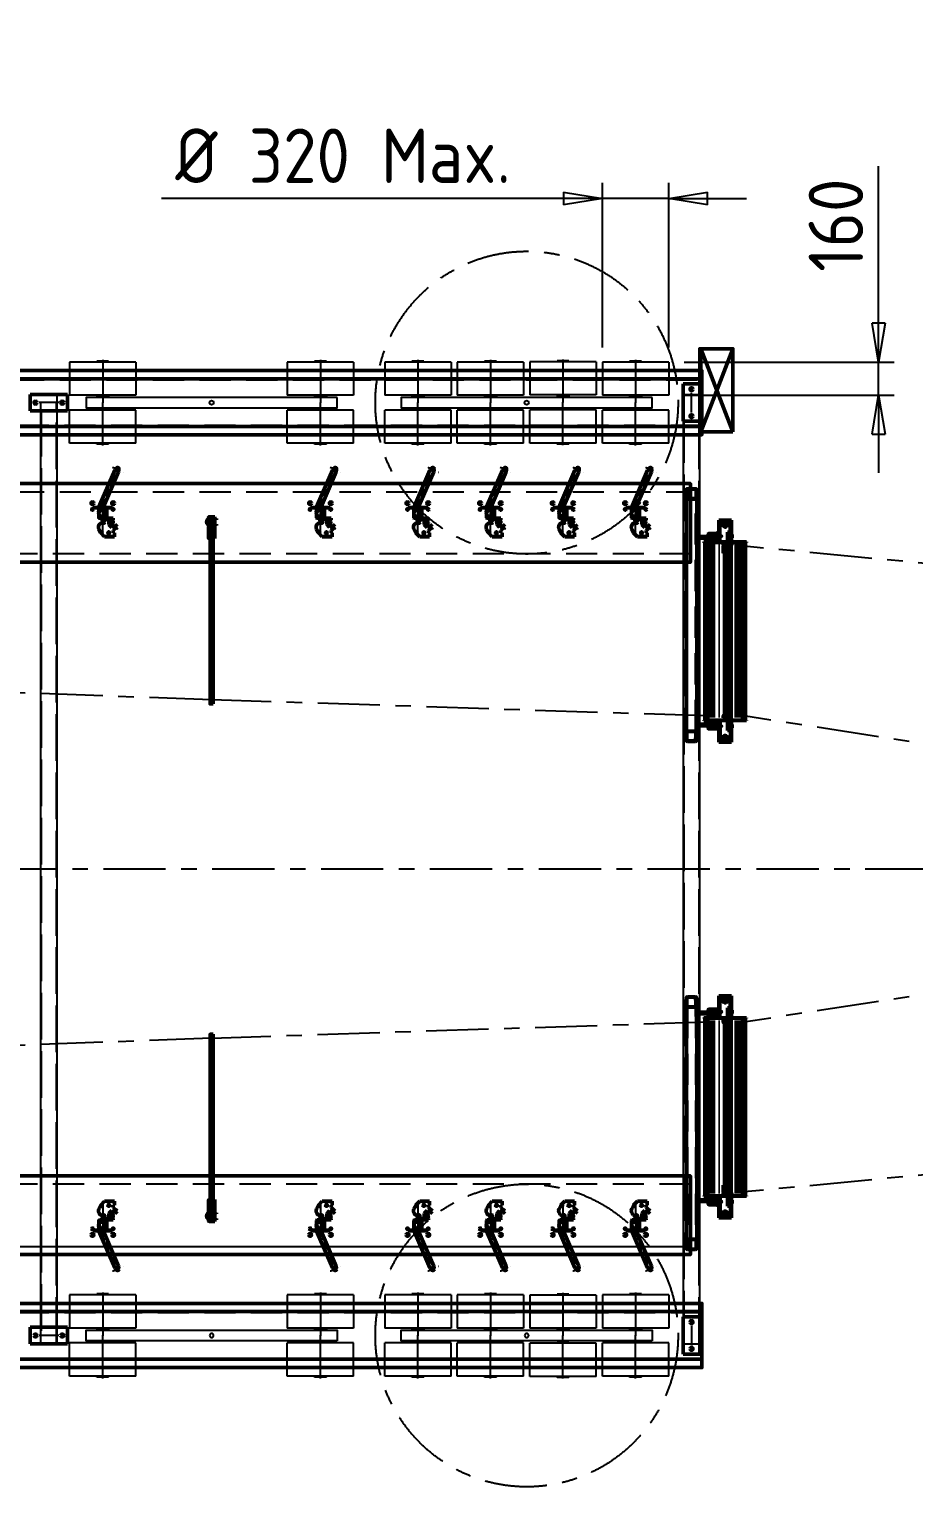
# Model space of a CAD drawing. Header units: millimetres. Extents: x 0 to 44550, y 0 to 22275.
# Drawn here: x 28988 to 33256, y 7452 to 14484 of the extents above; entities that cross this region are included whole.
import ezdxf

# ---------------------------------------------------------------- set-up
doc = ezdxf.new("R2010")
doc.units = ezdxf.units.MM
doc.header["$LTSCALE"] = 75
for name, pattern in [('ACISOWELD', [3, 2, -1]), ('AM_ISO02W050', [7.5, 6, -1.5]), ('AM_ISO02W050x2', [3.75, 3, -0.75]), ('AM_ISO08W050x2', [9, 6, -0.75, 1.5, -0.75]), ('BORDER', [1.75, 0.5, -0.25, 0.5, -0.25, 0, -0.25]), ('CENTER', [7, 4, -1, 1, -1]), ('DASHDOT', [1, 0.5, -0.25, 0, -0.25]), ('HIDDEN', [9.525, 6.35, -3.175])]:
    doc.linetypes.add(name, pattern=pattern)
for name, color, linetype, lineweight in [('AM_0', 7, 'Continuous', 50), ('AM_0N', 7, 'Continuous', 50), ('AM_3', 6, 'ACISOWELD', 25), ('AM_3N', 6, 'AM_ISO02W050', 25), ('AM_4', 3, 'Continuous', 25), ('AM_5', 3, 'Continuous', 25), ('AM_7', 4, 'CENTER', 25), ('AM_8', 1, 'Continuous', 25)]:
    doc.layers.add(name, color=color, linetype=linetype, lineweight=lineweight)
doc.styles.get("Standard").update_dxf_attribs({"font": 'ISOCP.SHX'})
doc.dimstyles.new('AM_ISO$0', dxfattribs={"dimtxt": 3.5, "dimasz": 2.5, "dimexe": 1, "dimexo": 1, "dimgap": 1, "dimtad": 1, "dimdsep": 46, "dimtxsty": 'Standard', "dimblk": 'CLOSED', "dimcen": 0, "dimclrd": 256, "dimclre": 256, "dimclrt": 2, "dimadec": 0, "dimazin": 2, "dimtp": 0.1, "dimtm": 0.1, "dimtfac": 0.71, "dimtmove": 0, "dimatfit": 3, "dimfxl": 0, "dimlwd": -1, "dimlwe": -1, "dimarcsym": 1})

# ---------------------------------------------------------------- blocks, each defined once
blk = doc.blocks.new('_Closed')
at = {"color": 0, "linetype": 'ByBlock', "lineweight": -2}
for p, q in [((-1, 0.167), (0, 0)), ((-1, 0.167), (-1, -0.167)), ((0, 0), (-1, -0.167)), ((0, 0), (-1, 0))]:
    blk.add_line(p, q, dxfattribs=at)
blk = doc.blocks.new('*D22')
at = {"layer": 'AM_5', "transparency": 16777216}
for p, q in [((33085.8, 13065.7), (33085.8, 13823.4)), ((32148.2, 12878.2), (33160.8, 12878.2)), ((33085.8, 12718.2), (33085.8, 12878.2)), ((32138.2, 12718.2), (33160.8, 12718.2)), ((33085.8, 12530.7), (33085.8, 12343.2))]:
    blk.add_line(p, q, dxfattribs=at)
at = {"layer": 'Defpoints', "color": 0, "transparency": 16777216}
for p in [(32073.2, 12878.2), (33085.8, 12878.2), (32063.2, 12718.2)]:
    blk.add_point(p, dxfattribs=at)
at = {"layer": 'AM_5', "transparency": 16777216, "xscale": 187.5, "yscale": 187.5, "zscale": 187.5}
for p, rotation in [((33085.8, 12878.2), 270), ((33085.8, 12718.2), 90)]:
    blk.add_blockref('_Closed', p, dxfattribs=dict(at, rotation=rotation))
at = {"layer": 'AM_5', "color": 2, "transparency": 16777216, "insert": (32879.5, 13538.3), "char_height": 262.5, "attachment_point": 5, "rotation": 90}
blk.add_mtext('160 ', dxfattribs=at)
blk = doc.blocks.new('ROCCA 300 160')
at = {"layer": 'AM_4', "color": 3, "linetype": 'Continuous'}
for p, q in [((-165, -160), (-165, 160)), ((-165, 160), (-5, 160)), ((-5, -160), (-5, 160)), ((-170, -28.5), (-170, 28.5)), ((-170, 28.5), (-165, 28.5)), ((-5, 28.5), (0, 28.5)), ((0, -28.5), (0, 28.5)), ((-170, -28.5), (-165, -28.5)), ((-5, -28.5), (0, -28.5)), ((-165, -160), (-5, -160))]:
    blk.add_line(p, q, dxfattribs=at)
at = {"layer": 'AM_7', "linetype": 'AM_ISO08W050x2'}
blk.add_line((-176, 0), (32.1, 0), dxfattribs=at)
blk = doc.blocks.new('quadro pianta  4x350 X')
at = {"layer": 'AM_8', "color": 3, "linetype": 'Continuous'}
blk.add_lwpolyline([(-955, -25), (255, -25), (255, 25), (-955, 25)], close=True, dxfattribs=at)
blk.add_circle((-350, 0), 10, dxfattribs=at)
at = {"layer": 'AM_0', "rotation": 270}
for p in [(-875, 30.9), (-525, 29.7), (-175, 30.9), (175, 30.9)]:
    blk.add_blockref('ROCCA 300 160', p, dxfattribs=at)
at = {"layer": 'AM_0', "xscale": -1, "rotation": 270}
for p in [(-875, -30.9), (-175, -30.9), (175, -30.9), (-525, -32.1)]:
    blk.add_blockref('ROCCA 300 160', p, dxfattribs=at)
blk = doc.blocks.new('FGx')
at = {"layer": 'AM_0', "color": 3}
for p, q in [((-13.2, 6.9), (5.6, 13.8)), ((-13.2, 6.9), (58.3, -189.3)), ((5.6, 13.8), (77.1, -182.4)), ((64.9, -198.8), (58.3, -189.3)), ((78.1, -194), (77.1, -182.4))]:
    blk.add_line(p, q, dxfattribs=at)
for centre, radius in [((-0.4, 0.9), 4), ((9.9, -27.3), 3.5)]:
    blk.add_circle(centre, radius, dxfattribs=at)
at = {"layer": 'AM_0', "color": 2}
blk.add_circle((71.5, -196.4), 7, dxfattribs=at)
at = {"layer": 'AM_7', "linetype": 'DASHDOT'}
for p, q in [((-2.6, 7.2), (71.5, -196.4)), ((0.5, -30.7), (19.3, -23.8))]:
    blk.add_line(p, q, dxfattribs=at)
blk.add_arc((14.7, -40.5), 165.9, 281.322, 301.923, dxfattribs=at)
blk = doc.blocks.new('A$C1D393CB0')
at = {"layer": 'AM_0', "color": 3}
blk.add_circle((0.1, 15), 10.5, dxfattribs=at)
at = {"layer": 'AM_0', "color": 3, "linetype": 'Continuous'}
for centre, radius in [((-9.4, -75.5), 6.5), ((-9.4, -45.5), 4), ((28.7, -48), 4), ((40.6, -75.5), 6.5), ((52.5, -48), 4), ((90.6, -75.5), 6.5), ((90.6, -45.5), 4)]:
    blk.add_circle(centre, radius, dxfattribs=at)
at = {"layer": 'AM_7'}
for p, q in [((-13, 15), (13.3, 15)), ((0.1, 1.9), (0.1, 28.1))]:
    blk.add_line(p, q, dxfattribs=at)
at = {"xscale": -0.9999999999999993, "rotation": 356.6022666925155}
blk.add_blockref('FGx', (52.1, -48.9), dxfattribs=at)
blk = doc.blocks.new('tenditore')
at = {"layer": 'AM_0', "color": 1}
for p, q in [((-15.4, 72.5), (31.6, 72.5)), ((-15.4, 72.5), (-15.4, 52.5)), ((-11.9, 72.5), (-11.9, 62.5)), ((50.34, 53.13), (31.6, 72.5)), ((-10.4, 41.5), (-28.4, 23.5)), ((-17.79, 12.9), (-28.4, 23.5)), ((-3.65, 27.04), (-17.79, 12.9)), ((-15.4, 62.5), (-11.9, 62.5)), ((-15.4, 52.5), (-10.4, 52.5)), ((-10.4, 52.5), (-10.4, 41.5)), ((10.5, 12.9), (-3.65, 27.04)), ((9.1, 53.95), (11.6, 55.39)), ((9.1, 51.06), (9.1, 53.95)), ((11.6, 49.62), (9.1, 51.06)), ((10.5, 12.9), (10.5, -10.5)), ((11.6, 55.39), (14.1, 53.95)), ((14.1, 51.06), (11.6, 49.62)), ((14.1, 53.95), (14.1, 51.06)), ((52.01, 7.07), (36.92, -3.5)), ((59.29, 35.44), (51.14, 51.99)), ((-10.4, -10.5), (10.5, -10.5)), ((-10.4, -10.5), (-10.4, -17.5)), ((-10.4, -17.5), (56.6, -17.5)), ((-6.9, -67.5), (88.1, -67.5)), ((-6.9, -67.5), (-6.9, -70.5)), ((21.6, -20.5), (21.6, -64.5)), ((27.5, -3.5), (27.5, -14)), ((27.5, -3.5), (36.92, -3.5)), ((27.5, -14), (51.6, -14)), ((51.6, -14), (51.6, -17.5)), ((59.6, -20.5), (59.6, -64.5)), ((88.1, -67.5), (88.1, -70.5)), ((-6.9, -70.5), (88.1, -70.5))]:
    blk.add_line(p, q, dxfattribs=at)
for centre, radius in [((11.6, 52.5), 5), ((34.6, 2.5), 4.5), ((47.1, 50), 4.5), ((45.6, -43.5), 15)]:
    blk.add_circle(centre, radius, dxfattribs=at)
for centre, radius, start, end in [((39.1, 25.5), 22.5, 305, 26.2157), ((24.6, -20.5), 3, 90, 180), ((24.6, -64.5), 3, 180, 270), ((56.6, -20.5), 3, 0.000016, 90), ((56.6, -64.5), 3, 270, 0.000016)]:
    blk.add_arc(centre, radius, start, end, dxfattribs=at)
at = {"layer": 'AM_7', "color": 1}
for p, q in [((-6.82, 9), (-32.85, 35.03)), ((-21.61, 67.5), (40.6, 67.5)), ((40.6, 67.5), (40.6, -80.01))]:
    blk.add_line(p, q, dxfattribs=at)
blk = doc.blocks.new('PIANT 80X80')
at = {"layer": 'AM_0', "color": 3}
for p, q in [((40, 90), (-40, 90)), ((-40, 90), (-40, -90)), ((40, -90), (40, 90)), ((-40, -90), (40, -90))]:
    blk.add_line(p, q, dxfattribs=at)
for centre in [(0, 65), (0, -65)]:
    blk.add_circle(centre, 7, dxfattribs=at)
at = {"layer": 'AM_7'}
blk.add_line((0, 47.5), (0, -47.5), dxfattribs=at)
blk = doc.blocks.new('quadro pianta  4x350 xxX')
at = {"layer": 'AM_8', "color": 3, "linetype": 'Continuous'}
blk.add_lwpolyline([(-605, -25), (605, -25), (605, 25), (-605, 25)], close=True, dxfattribs=at)
blk.add_circle((0, 0), 10, dxfattribs=at)
at = {"layer": 'AM_0', "rotation": 270}
for p in [(-525, 30.9), (525, 30.9)]:
    blk.add_blockref('ROCCA 300 160', p, dxfattribs=at)
at = {"layer": 'AM_0', "xscale": -1, "rotation": 270}
for p in [(-525, -30.9), (525, -30.9)]:
    blk.add_blockref('ROCCA 300 160', p, dxfattribs=at)
blk = doc.blocks.new('A$C574D6C57')
at = {"layer": 'AM_0'}
for p, q in [((0, 200), (-155, -200)), ((-155, 200), (0, -200))]:
    blk.add_line(p, q, dxfattribs=at)
blk.add_lwpolyline([(-155, -200), (0, -200), (0, 200), (-155, 200)], close=True, dxfattribs=at)
blk = doc.blocks.new('A$C08D3684C')
at = {"layer": 'AM_0', "color": 3}
for p, q in [((-100.4, -2), (-100.4, 0)), ((-100.4, 0), (105.6, 0)), ((105.6, 0), (105.6, -2)), ((-100.4, -2), (105.6, -2)), ((-28.4, -2), (-28.4, -107)), ((33.6, -107), (33.6, -2)), ((-28.4, -107), (33.6, -107))]:
    blk.add_line(p, q, dxfattribs=at)
for centre, radius in [((22.1, -29.7), 1.75), ((2.6, -87), 12)]:
    blk.add_circle(centre, radius, dxfattribs=at)
at = {"layer": 'AM_3'}
for p, q in [((-28.4, -7.5), (-18.4, -7.5)), ((-26.4, -7.5), (-26.4, -107)), ((-18.4, -7.5), (-18.4, -107)), ((23.6, -7.5), (33.6, -7.5)), ((23.6, -7.5), (23.6, -107)), ((31.6, -7.5), (31.6, -107))]:
    blk.add_line(p, q, dxfattribs=at)
at = {"layer": 'AM_7', "linetype": 'AM_ISO08W050x2'}
for p, q in [((-88.4, 5), (-88.4, -7)), ((2.6, 5), (2.6, -7)), ((93.6, 5), (93.6, -7)), ((2.6, -108), (2.6, -66)), ((13.8, -29.7), (30.4, -29.7)), ((22.1, -21.4), (22.1, -38)), ((-18.4, -87), (23.6, -87))]:
    blk.add_line(p, q, dxfattribs=at)
blk = doc.blocks.new('A$C2D070584')
at = {"layer": 'AM_0', "color": 241}
for points in [[(-47, -7.5), (-3, -7.5, 0.414214), (0, -4.5), (0, 4.5, 0.414214), (-3, 7.5), (-47, 7.5, 0.414214), (-50, 4.5), (-50, -4.5, 0.414214)], [(-47, -6), (-3, -6, 0.414214), (-1.5, -4.5), (-1.5, 4.5, 0.414214), (-3, 6), (-47, 6, 0.414214), (-48.5, 4.5), (-48.5, -4.5, 0.414214)]]:
    blk.add_lwpolyline(points, format="xyb", close=True, dxfattribs=at)
blk = doc.blocks.new('cer1')
at = {"layer": 'AM_0', "color": 1}
for p, q in [((1, 0), (-1, 0)), ((0, 1), (0, -1))]:
    blk.add_line(p, q, dxfattribs=at)
blk.add_lwpolyline([(-6, -6.5), (6, -6.5), (6, 6.5), (-6, 6.5)], close=True, dxfattribs=at)
blk = doc.blocks.new('78534')
at = {"layer": 'AM_0', "color": 3}
for p, q in [((-23, 80), (-23, -25)), ((-23, 80), (4, 80)), ((-20.5, 80), (-20.5, -25)), ((7, 77), (7, 21.85)), ((-31.5, 17), (-31.5, 11)), ((-0.5, 17), (-31.5, 17)), ((-11.5, 16.5), (-31.5, 16.5)), ((-11.5, 11.5), (-31.5, 11.5)), ((-0.5, 11), (-31.5, 11)), ((7, 21.85), (-14.85, 0)), ((6.99, -21.84), (-14.85, 0)), ((-11.5, 17), (-11.5, 11)), ((-31.5, -11), (-0.5, -11)), ((-31.5, -11), (-31.5, -17)), ((-31.5, -11.5), (-11.5, -11.5)), ((-31.5, -16.5), (-11.5, -16.5)), ((-31.5, -17), (-0.5, -17)), ((-23, -25), (4, -25)), ((-11.5, -11), (-11.5, -17))]:
    blk.add_line(p, q, dxfattribs=at)
blk.add_circle((0, 0), 10.5, dxfattribs=at)
for centre, radius, start, end in [((4, 77), 3, 0.000021, 90), ((-0.5, 0), 17, 270, 90), ((-0.5, 0), 11, 270, 90), ((4, -22), 3, 270, 2.95687)]:
    blk.add_arc(centre, radius, start, end, dxfattribs=at)
at = {"layer": 'AM_7'}
for p, q in [((-8, 75.79), (-8, 63.72)), ((-0.5, 14), (-33.85, 14)), ((-13.44, 70), (-3.16, 70)), ((-13.44, 30), (-2.52, 30)), ((-13.13, 0), (13.12, 0)), ((-8, 37.5), (-8, 23.82)), ((0, -13.12), (0, 13.13)), ((-34.03, -14), (-0.5, -14))]:
    blk.add_line(p, q, dxfattribs=at)
blk.add_arc((-0.5, 0), 14, 270, 90, dxfattribs=at)
blk = doc.blocks.new('*D60')
at = {"layer": 'AM_5', "transparency": 16777216}
for p, q in [((31753.2, 12948.2), (31753.2, 13742.2)), ((32073.2, 12948.2), (32073.2, 13742.2)), ((31565.7, 13667.2), (29626.9, 13667.2)), ((32073.2, 13667.2), (31753.2, 13667.2)), ((32260.7, 13667.2), (32448.2, 13667.2))]:
    blk.add_line(p, q, dxfattribs=at)
at = {"layer": 'Defpoints', "color": 0, "transparency": 16777216}
for p in [(32073.2, 13667.2), (31753.2, 12873.2), (32073.2, 12873.2)]:
    blk.add_point(p, dxfattribs=at)
at = {"layer": 'AM_5', "transparency": 16777216, "xscale": 187.5, "yscale": 187.5, "zscale": 187.5}
blk.add_blockref('_Closed', (31753.2, 13667.2), dxfattribs=at)
at = {"layer": 'AM_5', "transparency": 16777216, "xscale": 187.5, "yscale": 187.5, "zscale": 187.5, "rotation": 180}
blk.add_blockref('_Closed', (32073.2, 13667.2), dxfattribs=at)
at = {"layer": 'AM_5', "color": 2, "transparency": 16777216, "insert": (30502.5, 13873.5), "char_height": 262.5, "attachment_point": 5}
blk.add_mtext('%%c 320 Max.', dxfattribs=at)

msp = doc.modelspace()

# ---------------------------------------------------------------- linework, layer by layer
at = {"layer": 'AM_0', "color": 191}
for p, q in [((32158.155, 12222.335), (32158.155, 12262.335)), ((32160.155, 12222.335), (32160.155, 12262.335)), ((32163.155, 12267.335), (32203.155, 12267.335)), ((32163.155, 12265.335), (32203.155, 12265.335)), ((32206.155, 12262.335), (32206.155, 12222.335)), ((32208.155, 12262.335), (32208.155, 12222.335)), ((32203.155, 12219.335), (32163.155, 12219.335)), ((32203.155, 12217.335), (32163.155, 12217.335)), ((32206.155, 11141.335), (32206.155, 11101.335)), ((32208.155, 11141.335), (32208.155, 11101.335)), ((32158.155, 11053.335), (32158.155, 11093.335)), ((32160.155, 11053.335), (32160.155, 11093.335)), ((32163.155, 11098.335), (32203.155, 11098.335)), ((32163.155, 11096.335), (32203.155, 11096.335)), ((32203.155, 11050.335), (32163.155, 11050.335)), ((32203.155, 11048.335), (32163.155, 11048.335)), ((32206.155, 11093.335), (32206.155, 11053.335)), ((32208.155, 11093.335), (32208.155, 11053.335)), ((32158.155, 9811.335), (32158.155, 9771.335)), ((32160.155, 9811.335), (32160.155, 9771.335)), ((32203.155, 9816.335), (32163.155, 9816.335)), ((32203.155, 9814.335), (32163.155, 9814.335)), ((32206.155, 9771.335), (32206.155, 9811.335)), ((32208.155, 9771.335), (32208.155, 9811.335)), ((32163.155, 9768.335), (32203.155, 9768.335)), ((32163.155, 9766.335), (32203.155, 9766.335)), ((32206.155, 9723.335), (32206.155, 9763.335)), ((32208.155, 9723.335), (32208.155, 9763.335)), ((32158.155, 8642.335), (32158.155, 8602.335)), ((32158.155, 8642.335), (32158.155, 8602.335)), ((32160.155, 8642.335), (32160.155, 8602.335)), ((32160.155, 8642.335), (32160.155, 8602.335)), ((32203.155, 8647.335), (32163.155, 8647.335)), ((32203.155, 8647.335), (32163.155, 8647.335)), ((32203.155, 8645.335), (32163.155, 8645.335)), ((32203.155, 8645.335), (32163.155, 8645.335)), ((32163.155, 8599.335), (32203.155, 8599.335)), ((32163.155, 8599.335), (32203.155, 8599.335)), ((32163.155, 8597.335), (32203.155, 8597.335)), ((32163.155, 8597.335), (32203.155, 8597.335)), ((32206.155, 8602.335), (32206.155, 8642.335)), ((32206.155, 8602.335), (32206.155, 8642.335)), ((32208.155, 8602.335), (32208.155, 8642.335)), ((32208.155, 8602.335), (32208.155, 8642.335))]:
    msp.add_line(p, q, dxfattribs=at)
at = {"layer": 'AM_0', "color": 1, "linetype": 'DASHDOT'}
for p, q in [((32324.065, 12043.865), (32251.325, 12043.865)), ((32387.025, 12038.355), (32362.105, 12038.355)), ((32324.065, 12020.865), (32251.325, 12020.865)), ((32387.035, 11121.165), (32362.105, 11121.165)), ((32387.035, 9743.505), (32362.105, 9743.505)), ((32324.065, 8843.805), (32251.325, 8843.805)), ((32324.065, 8820.805), (32251.325, 8820.805)), ((32387.025, 8826.315), (32362.105, 8826.315))]:
    msp.add_line(p, q, dxfattribs=at)
at = {"layer": 'AM_0', "color": 1, "linetype": 'Continuous'}
for p, q in [((32304.065, 12051.585), (32304.065, 12054.085)), ((32311.565, 12054.085), (32304.065, 12054.085)), ((32311.565, 12051.585), (32304.065, 12051.585)), ((32316.565, 12015.585), (32316.565, 12049.085)), ((32304.065, 12013.085), (32311.575, 12013.085)), ((32304.065, 12010.585), (32304.065, 12013.085)), ((32304.065, 12010.585), (32311.565, 12010.585)), ((32336.065, 12009.095), (32357.065, 12009.105)), ((32336.065, 12009.095), (32336.065, 12007.095)), ((32336.065, 12007.095), (32357.065, 12007.105)), ((32336.065, 12003.595), (32357.065, 12003.605)), ((32336.065, 12003.595), (32336.075, 11996.095)), ((32336.075, 11996.095), (32357.075, 11996.105)), ((32336.075, 11996.095), (32336.075, 11994.095)), ((32336.075, 11994.095), (32357.075, 11994.105)), ((32336.075, 11990.595), (32337.605, 11990.595)), ((32336.075, 11990.595), (32336.075, 11956.715)), ((32336.075, 11956.715), (32357.075, 11956.715)), ((32339.445, 11992.345), (32339.445, 11987.345)), ((32339.565, 12009.595), (32357.065, 12009.605)), ((32339.565, 12009.595), (32339.565, 12009.095)), ((32340.445, 11993.345), (32346.075, 11993.345)), ((32341.445, 11992.345), (32341.445, 11987.345)), ((32341.445, 11991.345), (32346.075, 11991.345)), ((32341.445, 11990.595), (32357.075, 11990.605)), ((32346.065, 12007.095), (32346.065, 12003.595)), ((32346.075, 11994.095), (32346.075, 11990.595)), ((32352.065, 12007.095), (32352.065, 12003.595)), ((32352.075, 11994.095), (32352.075, 11990.595)), ((32357.065, 12008.355), (32357.145, 11151.165)), ((32374.065, 12008.355), (32374.145, 11151.165)), ((32336.145, 11171.365), (32336.145, 11163.865)), ((32336.145, 11163.865), (32336.145, 11161.865)), ((32336.145, 11163.865), (32357.145, 11163.865)), ((32336.145, 11163.865), (32357.145, 11163.865)), ((32336.145, 11163.865), (32336.145, 11161.865)), ((32336.145, 11161.865), (32357.145, 11161.865)), ((32336.145, 11158.365), (32357.145, 11158.365)), ((32336.145, 11158.365), (32336.145, 11150.865)), ((32336.145, 11150.865), (32357.145, 11150.865)), ((32337.135, 11172.465), (32339.635, 11167.665)), ((32338.895, 11173.365), (32339.515, 11172.165)), ((32339.515, 11173.165), (32339.515, 11168.165)), ((32339.645, 11164.365), (32339.645, 11163.865)), ((32339.645, 11164.365), (32357.145, 11164.365)), ((32340.515, 11174.165), (32346.145, 11174.165)), ((32341.515, 11173.165), (32341.515, 11168.165)), ((32341.515, 11172.165), (32346.145, 11172.165)), ((32346.145, 11161.865), (32346.145, 11158.365)), ((32352.145, 11161.865), (32352.145, 11158.365)), ((32336.145, 9706.305), (32336.145, 9713.805)), ((32336.145, 9713.805), (32357.145, 9713.805)), ((32336.145, 9706.305), (32357.145, 9706.305)), ((32346.145, 9702.805), (32346.145, 9706.305)), ((32352.145, 9702.805), (32352.145, 9706.305)), ((32357.065, 8856.315), (32357.145, 9713.505)), ((32374.065, 8856.315), (32374.145, 9713.505)), ((32336.145, 9700.805), (32336.145, 9702.805)), ((32336.145, 9702.805), (32357.145, 9702.805)), ((32336.145, 9700.805), (32336.145, 9702.805)), ((32336.145, 9700.805), (32357.145, 9700.805)), ((32336.145, 9693.305), (32336.145, 9700.805)), ((32336.145, 9700.805), (32357.145, 9700.805)), ((32337.135, 9692.205), (32339.635, 9697.005)), ((32338.895, 9691.305), (32339.515, 9692.505)), ((32339.515, 9691.505), (32339.515, 9696.505)), ((32339.645, 9700.305), (32339.645, 9700.805)), ((32339.645, 9700.305), (32357.145, 9700.305)), ((32340.515, 9690.505), (32346.145, 9690.505)), ((32341.515, 9691.505), (32341.515, 9696.505)), ((32341.515, 9692.505), (32346.145, 9692.505)), ((32336.065, 8861.075), (32336.075, 8868.575)), ((32336.065, 8861.075), (32357.065, 8861.065)), ((32336.075, 8874.075), (32336.075, 8907.955)), ((32336.075, 8907.955), (32357.075, 8907.955)), ((32336.075, 8874.075), (32337.605, 8874.075)), ((32336.075, 8870.575), (32357.075, 8870.565)), ((32336.075, 8868.575), (32336.075, 8870.575)), ((32336.075, 8868.575), (32357.075, 8868.565)), ((32339.445, 8872.325), (32339.445, 8877.325)), ((32340.445, 8871.325), (32346.075, 8871.325)), ((32341.445, 8872.325), (32341.445, 8877.325)), ((32341.445, 8874.075), (32357.075, 8874.065)), ((32341.445, 8873.325), (32346.075, 8873.325)), ((32346.065, 8857.575), (32346.065, 8861.075)), ((32346.075, 8870.575), (32346.075, 8874.075)), ((32352.065, 8857.575), (32352.065, 8861.075)), ((32352.075, 8870.575), (32352.075, 8874.075)), ((32304.065, 8854.085), (32311.565, 8854.085)), ((32304.065, 8854.085), (32304.065, 8851.585)), ((32304.065, 8851.585), (32311.575, 8851.585)), ((32311.565, 8813.085), (32304.065, 8813.085)), ((32304.065, 8813.085), (32304.065, 8810.585)), ((32311.565, 8810.585), (32304.065, 8810.585)), ((32316.565, 8849.085), (32316.565, 8815.585)), ((32336.065, 8857.575), (32357.065, 8857.565)), ((32336.065, 8855.575), (32336.065, 8857.575)), ((32336.065, 8855.575), (32357.065, 8855.565)), ((32339.565, 8855.075), (32339.565, 8855.575)), ((32339.565, 8855.075), (32357.065, 8855.065))]:
    msp.add_line(p, q, dxfattribs=at)
at = {"layer": 'AM_0', "color": 1, "linetype": 'HIDDEN'}
for p, q in [((32316.075, 12048.885), (32314.075, 12048.885)), ((32316.075, 12038.885), (32314.075, 12038.885)), ((32316.075, 12025.865), (32314.075, 12025.865)), ((32357.065, 12008.355), (32357.065, 12058.355)), ((32374.065, 12058.355), (32357.065, 12058.355)), ((32372.085, 11910.345), (32372.065, 12058.355)), ((32316.075, 12015.865), (32314.075, 12015.865)), ((32357.075, 11151.165), (32357.065, 11101.165)), ((32372.085, 11144.765), (32372.065, 11101.165)), ((32374.065, 11101.165), (32357.065, 11101.165)), ((32374.065, 9763.505), (32357.065, 9763.505)), ((32357.075, 9713.505), (32357.065, 9763.505)), ((32372.085, 9719.905), (32372.065, 9763.505)), ((32372.085, 8954.325), (32372.065, 8806.315)), ((32316.075, 8848.805), (32314.075, 8848.805)), ((32316.075, 8838.805), (32314.075, 8838.805)), ((32316.075, 8825.785), (32314.075, 8825.785)), ((32316.075, 8815.785), (32314.075, 8815.785)), ((32357.065, 8856.315), (32357.065, 8806.315)), ((32374.065, 8806.315), (32357.065, 8806.315))]:
    msp.add_line(p, q, dxfattribs=at)
at = {"layer": 'AM_0', "color": 1, "linetype": 'BORDER'}
for p, q in [((32428.735, 11989.865), (32254.235, 11989.865)), ((32428.735, 11976.865), (32254.235, 11976.865)), ((32428.735, 11963.865), (32254.235, 11963.865)), ((32428.735, 11911.865), (32254.228, 11911.865)), ((32428.735, 11898.865), (32254.228, 11898.865)), ((32428.735, 11885.865), (32254.228, 11885.865)), ((32428.735, 11950.865), (32254.235, 11950.865)), ((32428.735, 11937.865), (32254.235, 11937.865)), ((32428.735, 11924.865), (32254.235, 11924.865)), ((32428.735, 11872.865), (32254.228, 11872.865)), ((32428.735, 11859.865), (32254.228, 11859.865)), ((32428.735, 11846.865), (32254.228, 11846.865)), ((32428.735, 11833.865), (32254.228, 11833.865)), ((32428.735, 11820.865), (32254.228, 11820.865)), ((32428.735, 11807.865), (32254.228, 11807.865)), ((32428.735, 11794.865), (32254.228, 11794.865)), ((32428.735, 11781.865), (32254.228, 11781.865)), ((32428.735, 11768.865), (32254.228, 11768.865)), ((32428.735, 11755.865), (32254.228, 11755.865)), ((32428.735, 11742.865), (32254.228, 11742.865)), ((32428.735, 11729.865), (32254.228, 11729.865)), ((32428.735, 11716.865), (32254.228, 11716.865)), ((32428.735, 11703.865), (32254.228, 11703.865)), ((32428.735, 11690.865), (32254.228, 11690.865)), ((32428.735, 11677.865), (32254.228, 11677.865)), ((32428.735, 11664.865), (32254.228, 11664.865)), ((32428.735, 11651.865), (32254.228, 11651.865)), ((32428.735, 11638.865), (32254.228, 11638.865)), ((32428.735, 11625.865), (32254.228, 11625.865)), ((32428.735, 11612.865), (32254.228, 11612.865)), ((32428.735, 11599.865), (32254.228, 11599.865)), ((32428.735, 11586.865), (32254.228, 11586.865)), ((32428.735, 11573.865), (32254.228, 11573.865)), ((32428.735, 11560.865), (32254.228, 11560.865)), ((32428.735, 11547.865), (32254.228, 11547.865)), ((32428.735, 11534.865), (32254.228, 11534.865)), ((32428.735, 11521.865), (32254.228, 11521.865)), ((32428.735, 11508.865), (32254.228, 11508.865)), ((32428.735, 11495.865), (32254.228, 11495.865)), ((32428.735, 11482.865), (32254.228, 11482.865)), ((32428.735, 11469.865), (32254.228, 11469.865)), ((32428.735, 11456.865), (32254.228, 11456.865)), ((32428.735, 11443.865), (32254.228, 11443.865)), ((32428.735, 11430.865), (32254.228, 11430.865)), ((32428.735, 11417.865), (32254.228, 11417.865)), ((32428.735, 11404.865), (32254.228, 11404.865)), ((32428.735, 11391.865), (32254.228, 11391.865)), ((32428.735, 11378.865), (32254.228, 11378.865)), ((32428.735, 11365.865), (32254.228, 11365.865)), ((32428.735, 11352.865), (32254.228, 11352.865)), ((32428.735, 11326.865), (32254.228, 11326.865)), ((32428.751, 11339.865), (32254.244, 11339.865)), ((32428.675, 11287.865), (32254.168, 11287.865)), ((32428.675, 11274.865), (32254.168, 11274.865)), ((32428.675, 11261.865), (32254.168, 11261.865)), ((32428.735, 11313.865), (32254.228, 11313.865)), ((32428.735, 11300.865), (32254.228, 11300.865)), ((32428.675, 11248.865), (32254.168, 11248.865)), ((32428.675, 11235.865), (32254.168, 11235.865)), ((32428.675, 11222.865), (32254.168, 11222.865)), ((32428.675, 11196.865), (32254.168, 11196.865)), ((32428.675, 11183.865), (32254.168, 11183.865)), ((32428.691, 11209.865), (32254.184, 11209.865)), ((32428.675, 11170.865), (32254.168, 11170.865)), ((32428.675, 9693.805), (32254.168, 9693.805)), ((32428.675, 9680.805), (32254.168, 9680.805)), ((32428.675, 9667.805), (32254.168, 9667.805)), ((32428.675, 9641.805), (32254.168, 9641.805)), ((32428.691, 9654.805), (32254.184, 9654.805)), ((32428.675, 9628.805), (32254.168, 9628.805)), ((32428.675, 9615.805), (32254.168, 9615.805)), ((32428.675, 9602.805), (32254.168, 9602.805)), ((32428.675, 9589.805), (32254.168, 9589.805)), ((32428.675, 9576.805), (32254.168, 9576.805)), ((32428.735, 9563.805), (32254.228, 9563.805)), ((32428.735, 9550.805), (32254.228, 9550.805)), ((32428.735, 9537.805), (32254.228, 9537.805)), ((32428.735, 9511.805), (32254.228, 9511.805)), ((32428.735, 9498.805), (32254.228, 9498.805)), ((32428.751, 9524.805), (32254.244, 9524.805)), ((32428.735, 9485.805), (32254.228, 9485.805)), ((32428.735, 9472.805), (32254.228, 9472.805)), ((32428.735, 9459.805), (32254.228, 9459.805)), ((32428.735, 9446.805), (32254.228, 9446.805)), ((32428.735, 9433.805), (32254.228, 9433.805)), ((32428.735, 9420.805), (32254.228, 9420.805)), ((32428.735, 9407.805), (32254.228, 9407.805)), ((32428.735, 9394.805), (32254.228, 9394.805)), ((32428.735, 9381.805), (32254.228, 9381.805)), ((32428.735, 9368.805), (32254.228, 9368.805)), ((32428.735, 9355.805), (32254.228, 9355.805)), ((32428.735, 9342.805), (32254.228, 9342.805)), ((32428.735, 9329.805), (32254.228, 9329.805)), ((32428.735, 9316.805), (32254.228, 9316.805)), ((32428.735, 9303.805), (32254.228, 9303.805)), ((32428.735, 9290.805), (32254.228, 9290.805)), ((32428.735, 9277.805), (32254.228, 9277.805)), ((32428.735, 9264.805), (32254.228, 9264.805)), ((32428.735, 9251.805), (32254.228, 9251.805)), ((32428.735, 9238.805), (32254.228, 9238.805)), ((32428.735, 9225.805), (32254.228, 9225.805)), ((32428.735, 9212.805), (32254.228, 9212.805)), ((32428.735, 9199.805), (32254.228, 9199.805)), ((32428.735, 9186.805), (32254.228, 9186.805)), ((32428.735, 9173.805), (32254.228, 9173.805)), ((32428.735, 9160.805), (32254.228, 9160.805)), ((32428.735, 9147.805), (32254.228, 9147.805)), ((32428.735, 9134.805), (32254.228, 9134.805)), ((32428.735, 9121.805), (32254.228, 9121.805)), ((32428.735, 9108.805), (32254.228, 9108.805)), ((32428.735, 9095.805), (32254.228, 9095.805)), ((32428.735, 9082.805), (32254.228, 9082.805)), ((32428.735, 9069.805), (32254.228, 9069.805)), ((32428.735, 9056.805), (32254.228, 9056.805)), ((32428.735, 9043.805), (32254.228, 9043.805)), ((32428.735, 9030.805), (32254.228, 9030.805)), ((32428.735, 9017.805), (32254.228, 9017.805)), ((32428.735, 9004.805), (32254.228, 9004.805)), ((32428.735, 8991.805), (32254.228, 8991.805)), ((32428.735, 8978.805), (32254.228, 8978.805)), ((32428.735, 8965.805), (32254.228, 8965.805)), ((32428.735, 8952.805), (32254.228, 8952.805)), ((32428.735, 8939.805), (32254.235, 8939.805)), ((32428.735, 8926.805), (32254.235, 8926.805)), ((32428.735, 8913.805), (32254.235, 8913.805)), ((32428.735, 8900.805), (32254.235, 8900.805)), ((32428.735, 8887.805), (32254.235, 8887.805)), ((32428.735, 8874.805), (32254.235, 8874.805))]:
    msp.add_line(p, q, dxfattribs=at)
at = {"layer": 'AM_0', "color": 1, "linetype": 'CENTER'}
for p, q in [((32385.355, 12002.605), (32364.135, 12002.605)), ((32385.355, 8862.065), (32364.135, 8862.065))]:
    msp.add_line(p, q, dxfattribs=at)
at = {"layer": 'AM_0', "color": 1}
msp.add_lwpolyline([(32228.155, 12542.335), (32223.155, 12542.335), (32223.155, 12942.335), (32228.155, 12942.335)], close=True, dxfattribs=at)
at = {"layer": 'AM_0', "color": 3}
for points in [[(24635.48, 12837.335), (32233.155, 12837.335), (32233.155, 12527.335), (24635.48, 12527.335)], [(24635.48, 12797.335), (32233.155, 12797.335), (32233.155, 12567.335), (24635.48, 12567.335)], [(32233.155, 8337.335), (8936.844, 8337.335), (8936.844, 8027.335), (32233.155, 8027.335)], [(24635.48, 8027.335), (32233.155, 8027.335), (32233.155, 8337.335), (24635.48, 8337.335)], [(32233.155, 8297.335), (8936.844, 8297.335), (8936.844, 8067.335), (32233.155, 8067.335)], [(24635.48, 8067.335), (32233.155, 8067.335), (32233.155, 8297.335), (24635.48, 8297.335)]]:
    msp.add_lwpolyline(points, dxfattribs=at)
at = {"layer": 'AM_0'}
for points in [[(24635.48, 12292.335), (32178.155, 12292.335), (32178.155, 11912.335), (24635.48, 11912.335)], [(32178.155, 8952.335), (8991.844, 8952.335), (8991.844, 8572.335), (32178.155, 8572.335)], [(24635.48, 8572.335), (32178.155, 8572.335), (32178.155, 8952.335), (24635.48, 8952.335)]]:
    msp.add_lwpolyline(points, dxfattribs=at)
at = {"layer": 'AM_0', "color": 191}
for points in [[(32208.155, 11098.335), (32158.155, 11098.335), (32158.155, 12217.335), (32208.155, 12217.335)], [(32208.155, 9766.335), (32158.155, 9766.335), (32158.155, 8647.335), (32208.155, 8647.335)]]:
    msp.add_lwpolyline(points, close=True, dxfattribs=at)
at = {"layer": 'AM_0', "color": 2}
for points in [[(29875.505, 11229.365), (29860.505, 11229.365), (29860.505, 12086.835), (29875.505, 12086.835)], [(29875.505, 9635.305), (29860.505, 9635.305), (29860.505, 8777.835), (29875.505, 8777.835)]]:
    msp.add_lwpolyline(points, close=True, dxfattribs=at)
for points in [[(32304.225, 12036.365), (32224.155, 12036.365, 0.41421356), (32208.155, 12020.365), (32208.155, 11916.365)], [(32304.225, 12036.365), (32304.225, 12028.365), (32224.225, 12028.365, 0.41421356), (32216.225, 12020.365), (32216.225, 11916.365), (32208.155, 11916.365)], [(32304.225, 11123.365), (32224.155, 11123.365, -0.41421356), (32208.155, 11139.365), (32208.155, 11529.365)], [(32304.225, 11123.365), (32304.225, 11131.365), (32224.225, 11131.365, -0.41421356), (32216.225, 11139.365), (32216.225, 11529.365), (32208.155, 11529.365)], [(32304.225, 9741.305), (32224.155, 9741.305, 0.41421356), (32208.155, 9725.305), (32208.155, 9335.305)], [(32304.225, 9741.305), (32304.225, 9733.305), (32224.225, 9733.305, 0.41421356), (32216.225, 9725.305), (32216.225, 9335.305), (32208.155, 9335.305)], [(32304.225, 8828.305), (32224.155, 8828.305, -0.41421356), (32208.155, 8844.305), (32208.155, 8948.305)], [(32304.225, 8828.305), (32304.225, 8836.305), (32224.225, 8836.305, -0.41421356), (32216.225, 8844.305), (32216.225, 8948.305), (32208.155, 8948.305)]]:
    msp.add_lwpolyline(points, format="xyb", dxfattribs=at)
at = {"layer": 'AM_0', "color": 241}
for points in [[(32261.735, 11151.365), (32246.735, 11151.365), (32246.735, 12008.365), (32261.735, 12008.365)], [(32257.735, 11151.365), (32250.735, 11151.365), (32250.735, 12008.365), (32257.735, 12008.365)], [(32443.735, 11151.365), (32428.735, 11151.365), (32428.735, 12008.365), (32443.735, 12008.365)], [(32439.735, 11151.365), (32432.735, 11151.365), (32432.735, 12008.365), (32439.735, 12008.365)], [(32261.735, 9713.305), (32246.735, 9713.305), (32246.735, 8856.305), (32261.735, 8856.305)], [(32257.735, 9713.305), (32250.735, 9713.305), (32250.735, 8856.305), (32257.735, 8856.305)], [(32443.735, 9713.305), (32428.735, 9713.305), (32428.735, 8856.305), (32443.735, 8856.305)], [(32439.735, 9713.305), (32432.735, 9713.305), (32432.735, 8856.305), (32439.735, 8856.305)]]:
    msp.add_lwpolyline(points, close=True, dxfattribs=at)
at = {"layer": 'AM_0', "color": 1, "linetype": 'Continuous'}
for centre in [(32337.945, 11992.095), (32338.015, 11172.865), (32338.015, 9691.805), (32337.945, 8872.575)]:
    msp.add_circle(centre, 1, dxfattribs=at)
at = {"layer": 'AM_0', "color": 191}
for centre, radius, start, end in [((32163.155, 12262.335), 5, 90, 180), ((32163.155, 12262.335), 3, 90, 180), ((32203.155, 12262.335), 5, 0, 90), ((32203.155, 12262.335), 3, 0, 90), ((32163.155, 12222.335), 5, 180, 270), ((32163.155, 12222.335), 3, 180, 270), ((32203.155, 12222.335), 3, 270, 0), ((32203.155, 12222.335), 5, 270, 0), ((32976.322, 11053.273), 773.198, 173.4602529, 180.5141721), ((32203.155, 11141.335), 3, 0, 90), ((32163.155, 11093.335), 5, 90, 180), ((32163.155, 11053.335), 5, 180, 270), ((32163.155, 11093.335), 3, 90, 180), ((32163.155, 11053.335), 3, 180, 270), ((32203.155, 11101.335), 3, 270, 0), ((32203.155, 11101.335), 5, 270, 0), ((32203.155, 11093.335), 5, 0, 90), ((32203.155, 11093.335), 3, 0, 90), ((32203.155, 11053.335), 3, 270, 0), ((32203.155, 11053.335), 5, 270, 0), ((32163.155, 9811.335), 5, 90, 180), ((32163.155, 9811.335), 3, 90, 180), ((32976.322, 9811.396), 773.198, 179.4858279, 186.5397471), ((32203.155, 9811.335), 5, 0, 90), ((32203.155, 9811.335), 3, 0, 90), ((32163.155, 9771.335), 5, 180, 270), ((32163.155, 9771.335), 3, 180, 270), ((32203.155, 9771.335), 5, 270, 0), ((32203.155, 9771.335), 3, 270, 0), ((32203.155, 9763.335), 5, 0, 90), ((32203.155, 9763.335), 3, 0, 90), ((32203.155, 9723.335), 3, 270, 0), ((32163.155, 8642.335), 5, 90, 180), ((32163.155, 8642.335), 5, 90, 180), ((32163.155, 8602.335), 5, 180, 270), ((32163.155, 8602.335), 5, 180, 270), ((32163.155, 8642.335), 3, 90, 180), ((32163.155, 8642.335), 3, 90, 180), ((32163.155, 8602.335), 3, 180, 270), ((32163.155, 8602.335), 3, 180, 270), ((32203.155, 8642.335), 5, 0, 90), ((32203.155, 8642.335), 5, 0, 90), ((32203.155, 8642.335), 3, 0, 90), ((32203.155, 8642.335), 3, 0, 90), ((32203.155, 8602.335), 5, 270, 0), ((32203.155, 8602.335), 3, 270, 0), ((32203.155, 8602.335), 5, 270, 0), ((32203.155, 8602.335), 3, 270, 0)]:
    msp.add_arc(centre, radius, start, end, dxfattribs=at)
at = {"layer": 'AM_0', "color": 1, "linetype": 'Continuous'}
for centre, radius, start, end in [((32311.565, 12049.085), 2.5, 0, 89.992), ((32311.565, 12049.085), 5, 60, 89.992), ((32311.565, 12049.085), 5, 0, 60), ((32311.565, 12015.585), 5, 269.9915, 0), ((32311.575, 12015.585), 2.5, 270, 0), ((32340.445, 11992.345), 1, 345.473, 180.0096308), ((32340.445, 11960.965), 1, 180.0096308, 0.01), ((32340.515, 11173.165), 1, 345.473, 180.0096308), ((32340.515, 11168.165), 1, 180.0096308, 0.01), ((32340.515, 9696.505), 1, 359.99, 179.9903692), ((32340.515, 9691.505), 1, 179.9903692, 14.527), ((32340.445, 8903.705), 1, 359.99, 179.9903692), ((32340.445, 8872.325), 1, 179.9903692, 14.527), ((32311.565, 8849.085), 5, 0, 90.0085), ((32311.565, 8815.585), 2.5, 270.008, 0), ((32311.565, 8815.585), 5, 270.008, 300), ((32311.575, 8849.085), 2.5, 0, 90), ((32311.565, 8815.585), 5, 300, 0)]:
    msp.add_arc(centre, radius, start, end, dxfattribs=at)
at = {"layer": 'AM_0N', "color": 3, "lineweight": 25}
for p, q in [((29043.155, 12682.335), (29043.155, 8142.335)), ((29123.155, 8142.335), (29123.155, 12722.335)), ((32143.155, 12722.335), (32223.155, 12722.335)), ((32143.155, 12616.335), (32143.155, 8142.335)), ((32223.155, 8142.335), (32223.155, 12616.335)), ((32143.155, 8142.335), (32223.155, 8142.335))]:
    msp.add_line(p, q, dxfattribs=at)
at = {"layer": 'AM_3', "color": 191}
for p, q in [((32163.155, 11098.335), (32163.155, 12217.335)), ((32203.155, 11098.335), (32203.155, 12217.335)), ((32163.155, 9766.335), (32163.155, 8647.335)), ((32203.155, 9766.335), (32203.155, 8647.335))]:
    msp.add_line(p, q, dxfattribs=at)
at = {"layer": 'AM_3'}
for points in [[(24635.48, 12792.335), (32233.155, 12792.335), (32233.155, 12572.335), (24635.48, 12572.335)], [(24635.48, 12252.335), (32178.155, 12252.335), (32178.155, 11952.335), (24635.48, 11952.335)], [(32178.155, 8912.335), (8991.844, 8912.335), (8991.844, 8612.335), (32178.155, 8612.335)], [(24635.48, 8612.335), (32178.155, 8612.335), (32178.155, 8912.335), (24635.48, 8912.335)], [(24635.48, 8072.335), (32233.155, 8072.335), (32233.155, 8292.335), (24635.48, 8292.335)]]:
    msp.add_lwpolyline(points, dxfattribs=at)
at = {"layer": 'AM_3N', "linetype": 'AM_ISO02W050x2'}
for p, q in [((29120.155, 8142.335), (29120.155, 12682.335)), ((29046.155, 12648.335), (29046.155, 8142.335)), ((32146.155, 12616.335), (32146.155, 8142.335)), ((32220.155, 8142.335), (32220.155, 12616.335))]:
    msp.add_line(p, q, dxfattribs=at)
at = {"layer": 'AM_7', "color": 241}
for p, q in [((37233.544, 11532.333), (32437.235, 11989.865)), ((29868, 11248.708), (10518.155, 11950.865)), ((32254.168, 11170.865), (29868.005, 11248.865)), ((37236.35, 10432.33), (32436.235, 11170.865)), ((37236.35, 10432.339), (32436.235, 9693.805)), ((32253.168, 9693.805), (29868.005, 9615.805)), ((29868, 9615.961), (10518.155, 8913.805)), ((37233.534, 9332.333), (32437.235, 8874.805))]:
    msp.add_line(p, q, dxfattribs=at)
at = {"layer": 'AM_7'}
msp.add_line((38571.528, 10432.335), (8616.879, 10432.335), dxfattribs=at)
for centre in [(31388.155, 12682.335), (31388.155, 8182.335)]:
    msp.add_circle(centre, 730.139, dxfattribs=at)

# ---------------------------------------------------------------- block references
at = {"color": 2, "rotation": 180}
for p in [(29383.755, 12106.835), (30433.755, 12106.835), (30903.755, 12106.835), (31253.755, 12106.835), (31603.755, 12106.835), (31953.755, 12106.835)]:
    msp.add_blockref('tenditore', p, dxfattribs=at)
at = {"color": 2, "xscale": -1}
for p in [(29383.755, 8757.835), (30433.755, 8757.835), (30903.755, 8757.835), (31253.755, 8757.835), (31603.755, 8757.835), (31953.755, 8757.835)]:
    msp.add_blockref('tenditore', p, dxfattribs=at)
at = {"layer": 'AM_0', "xscale": -1}
for name, p in [('A$C574D6C57', (32228.155, 12742.335)), ('A$C2D070584', (32264.155, 12043.865)), ('A$C2D070584', (32264.155, 12020.865)), ('cer1', (29868.155, 11989.865)), ('cer1', (32254.168, 11989.865)), ('cer1', (32254.168, 11976.865)), ('cer1', (32254.168, 11963.865)), ('cer1', (32254.168, 11950.865)), ('cer1', (32436.235, 11989.865)), ('cer1', (32436.235, 11976.865)), ('cer1', (32436.235, 11963.865)), ('cer1', (32436.235, 11950.865)), ('cer1', (32254.168, 11937.865)), ('cer1', (32254.168, 11924.865)), ('cer1', (32254.168, 11911.865)), ('cer1', (32254.168, 11898.865)), ('cer1', (32254.168, 11885.865)), ('cer1', (32436.235, 11937.865)), ('cer1', (32436.235, 11924.865)), ('cer1', (32436.235, 11911.865)), ('cer1', (32436.235, 11898.865)), ('cer1', (32436.235, 11885.865)), ('cer1', (32254.168, 11872.865)), ('cer1', (32254.168, 11859.865)), ('cer1', (32254.168, 11846.865)), ('cer1', (32254.168, 11833.865)), ('cer1', (32254.168, 11820.865)), ('cer1', (32254.168, 11807.865)), ('cer1', (32436.235, 11872.865)), ('cer1', (32436.235, 11859.865)), ('cer1', (32436.235, 11846.865)), ('cer1', (32436.235, 11833.865)), ('cer1', (32436.235, 11820.865)), ('cer1', (32436.235, 11807.865)), ('cer1', (32254.168, 11794.865)), ('cer1', (32254.168, 11781.865)), ('cer1', (32254.168, 11768.865)), ('cer1', (32254.168, 11755.865)), ('cer1', (32254.168, 11742.865)), ('cer1', (32436.235, 11794.865)), ('cer1', (32436.235, 11781.865)), ('cer1', (32436.235, 11768.865)), ('cer1', (32436.235, 11755.865)), ('cer1', (32436.235, 11742.865)), ('cer1', (32254.168, 11729.865)), ('cer1', (32254.168, 11716.865)), ('cer1', (32254.168, 11703.865)), ('cer1', (32254.168, 11690.865)), ('cer1', (32254.168, 11677.865)), ('cer1', (32436.235, 11729.865)), ('cer1', (32436.235, 11716.865)), ('cer1', (32436.235, 11703.865)), ('cer1', (32436.235, 11690.865)), ('cer1', (32436.235, 11677.865)), ('cer1', (32254.168, 11664.865)), ('cer1', (32254.168, 11651.865)), ('cer1', (32254.168, 11638.865)), ('cer1', (32254.168, 11625.865)), ('cer1', (32254.168, 11612.865)), ('cer1', (32254.168, 11599.865)), ('cer1', (32436.235, 11664.865)), ('cer1', (32436.235, 11651.865)), ('cer1', (32436.235, 11638.865)), ('cer1', (32436.235, 11625.865)), ('cer1', (32436.235, 11612.865)), ('cer1', (32436.235, 11599.865)), ('cer1', (32254.168, 11586.865)), ('cer1', (32254.168, 11573.865)), ('cer1', (32254.168, 11560.865)), ('cer1', (32254.168, 11547.865)), ('cer1', (32254.168, 11534.865)), ('cer1', (32436.235, 11586.865)), ('cer1', (32436.235, 11573.865)), ('cer1', (32436.235, 11560.865)), ('cer1', (32436.235, 11547.865)), ('cer1', (32436.235, 11534.865)), ('cer1', (32254.168, 11521.865)), ('cer1', (32254.168, 11508.865)), ('cer1', (32254.168, 11495.865)), ('cer1', (32254.168, 11482.865)), ('cer1', (32254.168, 11469.865)), ('cer1', (32254.168, 11456.865)), ('cer1', (32436.235, 11521.865)), ('cer1', (32436.235, 11508.865)), ('cer1', (32436.235, 11495.865)), ('cer1', (32436.235, 11482.865)), ('cer1', (32436.235, 11469.865)), ('cer1', (32436.235, 11456.865)), ('cer1', (32254.168, 11443.865)), ('cer1', (32254.168, 11430.865)), ('cer1', (32254.168, 11417.865)), ('cer1', (32254.168, 11404.865)), ('cer1', (32254.168, 11391.865)), ('cer1', (32436.235, 11443.865)), ('cer1', (32436.235, 11430.865)), ('cer1', (32436.235, 11417.865)), ('cer1', (32436.235, 11404.865)), ('cer1', (32436.235, 11391.865)), ('cer1', (32254.168, 11378.865)), ('cer1', (32254.168, 11365.865)), ('cer1', (32254.168, 11352.865)), ('cer1', (32254.168, 11326.865)), ('cer1', (32254.184, 11339.865)), ('cer1', (32436.235, 11378.865)), ('cer1', (32436.235, 11365.865)), ('cer1', (32436.235, 11352.865)), ('cer1', (32436.235, 11326.865)), ('cer1', (32436.251, 11339.865)), ('cer1', (29868.005, 11248.865)), ('cer1', (32254.168, 11313.865)), ('cer1', (32254.168, 11300.865)), ('cer1', (32254.168, 11287.865)), ('cer1', (32254.168, 11274.865)), ('cer1', (32254.168, 11261.865)), ('cer1', (32254.168, 11248.865)), ('cer1', (32436.235, 11313.865)), ('cer1', (32436.235, 11300.865)), ('cer1', (32436.235, 11287.865)), ('cer1', (32436.235, 11274.865)), ('cer1', (32436.235, 11261.865)), ('cer1', (32436.235, 11248.865)), ('cer1', (32254.168, 11235.865)), ('cer1', (32254.168, 11222.865)), ('cer1', (32254.168, 11196.865)), ('cer1', (32254.168, 11183.865)), ('cer1', (32254.184, 11209.865)), ('cer1', (32436.235, 11235.865)), ('cer1', (32436.235, 11222.865)), ('cer1', (32436.235, 11196.865)), ('cer1', (32436.235, 11183.865)), ('cer1', (32436.251, 11209.865)), ('A$C08D3684C', (32347.835, 11151.365)), ('cer1', (32254.168, 11170.865)), ('cer1', (32254.168, 11157.865)), ('cer1', (32436.235, 11170.865)), ('cer1', (32436.235, 11157.865)), ('78534', (29860.155, 8757.835)), ('A$C1D393CB0', (29383.755, 8742.835)), ('A$C1D393CB0', (30433.755, 8742.835)), ('A$C1D393CB0', (30903.755, 8742.835)), ('A$C1D393CB0', (31253.755, 8742.835)), ('A$C1D393CB0', (31603.755, 8742.835)), ('A$C1D393CB0', (31953.755, 8742.835)), ('quadro pianta  4x350 xxX', (29868.155, 8182.335)), ('quadro pianta  4x350 X', (31038.155, 8182.335)), ('PIANT 80X80', (32183.155, 8182.335))]:
    msp.add_blockref(name, p, dxfattribs=at)
at = {"layer": 'AM_0'}
for name, p, rotation in [('quadro pianta  4x350 xxX', (29868.155, 12682.335), 180), ('quadro pianta  4x350 X', (31038.155, 12682.335), 180), ('PIANT 80X80', (32183.155, 12682.335), 180), ('PIANT 80X80', (29083.155, 12682.335), 270), ('A$C1D393CB0', (29383.755, 12121.835), 180), ('A$C1D393CB0', (30433.755, 12121.835), 180), ('A$C1D393CB0', (30903.755, 12121.835), 180), ('A$C1D393CB0', (31253.755, 12121.835), 180), ('A$C1D393CB0', (31603.755, 12121.835), 180), ('A$C1D393CB0', (31953.755, 12121.835), 180), ('78534', (29860.155, 12106.835), 180), ('A$C08D3684C', (32347.835, 9713.305), 180), ('cer1', (32254.168, 9706.805), 180), ('cer1', (32436.235, 9706.805), 180), ('cer1', (32254.168, 9693.805), 180), ('cer1', (32254.168, 9680.805), 180), ('cer1', (32254.168, 9667.805), 180), ('cer1', (32254.168, 9641.805), 180), ('cer1', (32254.168, 9628.805), 180), ('cer1', (32254.184, 9654.805), 180), ('cer1', (32436.235, 9693.805), 180), ('cer1', (32436.235, 9680.805), 180), ('cer1', (32436.235, 9667.805), 180), ('cer1', (32436.235, 9641.805), 180), ('cer1', (32436.235, 9628.805), 180), ('cer1', (32436.251, 9654.805), 180), ('cer1', (29868.005, 9615.805), 180), ('cer1', (32254.168, 9615.805), 180), ('cer1', (32254.168, 9602.805), 180), ('cer1', (32254.168, 9589.805), 180), ('cer1', (32254.168, 9576.805), 180), ('cer1', (32254.168, 9563.805), 180), ('cer1', (32436.235, 9615.805), 180), ('cer1', (32436.235, 9602.805), 180), ('cer1', (32436.235, 9589.805), 180), ('cer1', (32436.235, 9576.805), 180), ('cer1', (32436.235, 9563.805), 180), ('cer1', (32254.168, 9550.805), 180), ('cer1', (32254.168, 9537.805), 180), ('cer1', (32254.168, 9511.805), 180), ('cer1', (32254.168, 9498.805), 180), ('cer1', (32254.184, 9524.805), 180), ('cer1', (32436.235, 9550.805), 180), ('cer1', (32436.235, 9537.805), 180), ('cer1', (32436.235, 9511.805), 180), ('cer1', (32436.235, 9498.805), 180), ('cer1', (32436.251, 9524.805), 180), ('cer1', (32254.168, 9485.805), 180), ('cer1', (32254.168, 9472.805), 180), ('cer1', (32254.168, 9459.805), 180), ('cer1', (32254.168, 9446.805), 180), ('cer1', (32254.168, 9433.805), 180), ('cer1', (32254.168, 9420.805), 180), ('cer1', (32436.235, 9485.805), 180), ('cer1', (32436.235, 9472.805), 180), ('cer1', (32436.235, 9459.805), 180), ('cer1', (32436.235, 9446.805), 180), ('cer1', (32436.235, 9433.805), 180), ('cer1', (32436.235, 9420.805), 180), ('cer1', (32254.168, 9407.805), 180), ('cer1', (32254.168, 9394.805), 180), ('cer1', (32254.168, 9381.805), 180), ('cer1', (32254.168, 9368.805), 180), ('cer1', (32254.168, 9355.805), 180), ('cer1', (32436.235, 9407.805), 180), ('cer1', (32436.235, 9394.805), 180), ('cer1', (32436.235, 9381.805), 180), ('cer1', (32436.235, 9368.805), 180), ('cer1', (32436.235, 9355.805), 180), ('cer1', (32254.168, 9342.805), 180), ('cer1', (32254.168, 9329.805), 180), ('cer1', (32254.168, 9316.805), 180), ('cer1', (32254.168, 9303.805), 180), ('cer1', (32254.168, 9290.805), 180), ('cer1', (32254.168, 9277.805), 180), ('cer1', (32436.235, 9342.805), 180), ('cer1', (32436.235, 9329.805), 180), ('cer1', (32436.235, 9316.805), 180), ('cer1', (32436.235, 9303.805), 180), ('cer1', (32436.235, 9290.805), 180), ('cer1', (32436.235, 9277.805), 180), ('cer1', (32254.168, 9264.805), 180), ('cer1', (32254.168, 9251.805), 180), ('cer1', (32254.168, 9238.805), 180), ('cer1', (32254.168, 9225.805), 180), ('cer1', (32254.168, 9212.805), 180), ('cer1', (32436.235, 9264.805), 180), ('cer1', (32436.235, 9251.805), 180), ('cer1', (32436.235, 9238.805), 180), ('cer1', (32436.235, 9225.805), 180), ('cer1', (32436.235, 9212.805), 180), ('cer1', (32254.168, 9199.805), 180), ('cer1', (32254.168, 9186.805), 180), ('cer1', (32254.168, 9173.805), 180), ('cer1', (32254.168, 9160.805), 180), ('cer1', (32254.168, 9147.805), 180), ('cer1', (32436.235, 9199.805), 180), ('cer1', (32436.235, 9186.805), 180), ('cer1', (32436.235, 9173.805), 180), ('cer1', (32436.235, 9160.805), 180), ('cer1', (32436.235, 9147.805), 180), ('cer1', (32254.168, 9134.805), 180), ('cer1', (32254.168, 9121.805), 180), ('cer1', (32254.168, 9108.805), 180), ('cer1', (32254.168, 9095.805), 180), ('cer1', (32254.168, 9082.805), 180), ('cer1', (32254.168, 9069.805), 180), ('cer1', (32436.235, 9134.805), 180), ('cer1', (32436.235, 9121.805), 180), ('cer1', (32436.235, 9108.805), 180), ('cer1', (32436.235, 9095.805), 180), ('cer1', (32436.235, 9082.805), 180), ('cer1', (32436.235, 9069.805), 180), ('cer1', (32254.168, 9056.805), 180), ('cer1', (32254.168, 9043.805), 180), ('cer1', (32254.168, 9030.805), 180), ('cer1', (32254.168, 9017.805), 180), ('cer1', (32254.168, 9004.805), 180), ('cer1', (32436.235, 9056.805), 180), ('cer1', (32436.235, 9043.805), 180), ('cer1', (32436.235, 9030.805), 180), ('cer1', (32436.235, 9017.805), 180), ('cer1', (32436.235, 9004.805), 180), ('cer1', (32254.168, 8991.805), 180), ('cer1', (32254.168, 8978.805), 180), ('cer1', (32254.168, 8965.805), 180), ('cer1', (32254.168, 8952.805), 180), ('cer1', (32254.168, 8939.805), 180), ('cer1', (32254.168, 8926.805), 180), ('cer1', (32436.235, 8991.805), 180), ('cer1', (32436.235, 8978.805), 180), ('cer1', (32436.235, 8965.805), 180), ('cer1', (32436.235, 8952.805), 180), ('cer1', (32436.235, 8939.805), 180), ('cer1', (32436.235, 8926.805), 180), ('cer1', (29868.155, 8874.805), 180), ('cer1', (32254.168, 8913.805), 180), ('cer1', (32254.168, 8900.805), 180), ('cer1', (32254.168, 8887.805), 180), ('cer1', (32254.168, 8874.805), 180), ('cer1', (32436.235, 8913.805), 180), ('cer1', (32436.235, 8900.805), 180), ('cer1', (32436.235, 8887.805), 180), ('cer1', (32436.235, 8874.805), 180), ('A$C2D070584', (32264.155, 8843.805), 180), ('A$C2D070584', (32264.155, 8820.805), 180)]:
    msp.add_blockref(name, p, dxfattribs=dict(at, rotation=rotation))
at = {"layer": 'AM_0', "extrusion": (0, 0, -1), "xscale": -1, "zscale": -1, "rotation": 180}
for name, p in [('A$C08D3684C', (-32347.835, 12008.365)), ('A$C2D070584', (-32264.155, 11138.865)), ('A$C2D070584', (-32264.155, 11115.865))]:
    msp.add_blockref(name, p, dxfattribs=at)
at = {"layer": 'AM_0', "extrusion": (0, 0, -1), "zscale": -1}
for name, p in [('A$C2D070584', (-32264.155, 9748.805)), ('A$C2D070584', (-32264.155, 9725.805)), ('A$C08D3684C', (-32347.835, 8856.305))]:
    msp.add_blockref(name, p, dxfattribs=at)
at = {"layer": 'AM_0', "xscale": -1, "rotation": 270}
msp.add_blockref('PIANT 80X80', (29083.155, 8182.335), dxfattribs=at)

# ---------------------------------------------------------------- dimensions: what is measured, and where the dimension line sits
at = {"layer": 'AM_5'}
dim = msp.add_linear_dim(base=(32073.155, 13667.203), p1=(31753.155, 12873.235), p2=(32073.155, 12873.235), text='%%c <> Max.', dimstyle='AM_ISO$0', override={"dimscale": 75, "dimdec": 1}, dxfattribs=at)
dim.commit()
dim.dimension.update_dxf_attribs({"geometry": '*D60', "text_midpoint": (30502.53, 13667.203), "dimtype": 160})
dim = msp.add_linear_dim(base=(33085.763, 12878.235), p1=(32063.155, 12718.235), p2=(32073.155, 12878.235), angle=90, text='<> ', dimstyle='AM_ISO$0', override={"dimscale": 75, "dimdec": 1}, dxfattribs=at)
dim.commit()
dim.dimension.update_dxf_attribs({"geometry": '*D22', "text_midpoint": (32879.513, 13538.338)})

doc.saveas('drawing.dxf')
